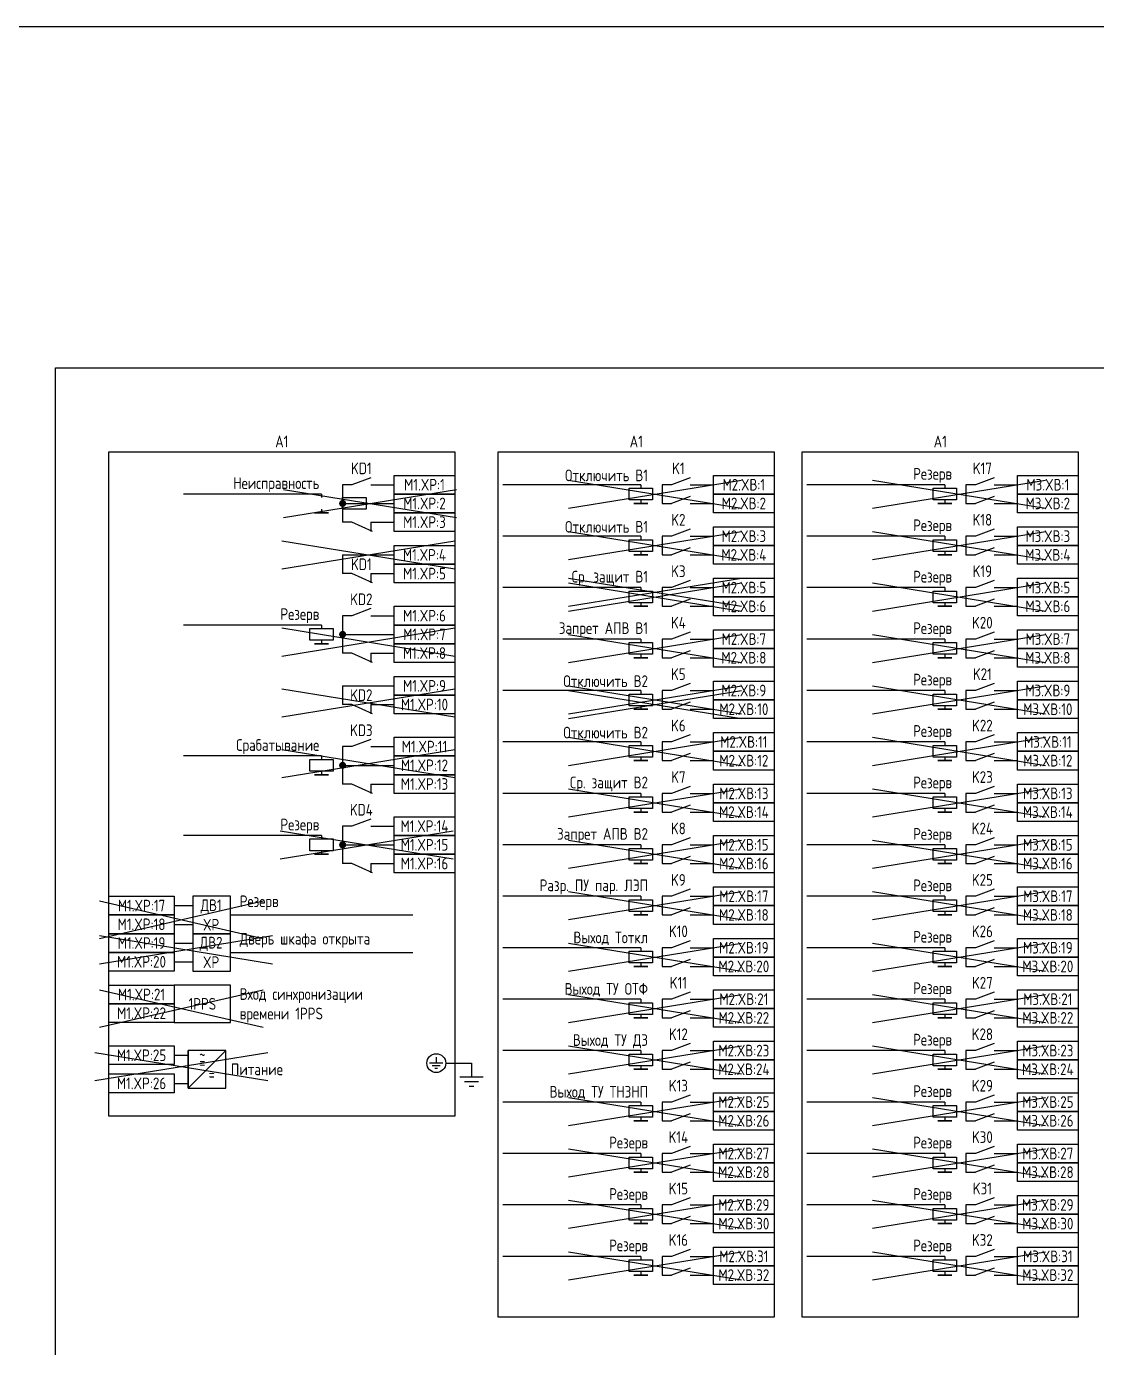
# Model space of a CAD drawing. Header units: millimetres. Extents: x -863 to 2619, y -90 to 586.
# Drawn here: x -636.2 to -407.4, y 303.5 to 586 of the extents above; entities that cross this region are included whole.
import ezdxf

# ---------------------------------------------------------------- set-up
doc = ezdxf.new("R2010")
doc.units = ezdxf.units.MM
doc.styles.add('Gost_type_A', font='GOST_A.TTF')

# ---------------------------------------------------------------- blocks, each defined once
blk = doc.blocks.new('POINT')
at = {"const_width": 0.75}
blk.add_lwpolyline([(-0.375, 0, 1), (0.375, 0, 1)], format="xyb", close=True, dxfattribs=at)

msp = doc.modelspace()

# ---------------------------------------------------------------- linework, layer by layer
at = {"ltscale": 4.32}
for p, q in [((-562.58, 489.5), (-566.58, 488)), ((-494.29, 489.5), (-498.29, 488)), ((-429.29, 489.5), (-433.29, 488)), ((-494.29, 485.5), (-498.29, 484)), ((-429.29, 485.5), (-433.29, 484)), ((-562.19, 478), (-566.58, 480)), ((-494.29, 478.5), (-498.29, 477)), ((-429.29, 478.5), (-433.29, 477)), ((-494.29, 474.5), (-498.29, 473)), ((-429.29, 474.5), (-433.29, 473)), ((-562.19, 467), (-566.58, 469)), ((-494.29, 467.5), (-498.29, 466)), ((-429.29, 467.5), (-433.29, 466)), ((-494.29, 463.5), (-498.29, 462)), ((-429.29, 463.5), (-433.29, 462)), ((-562.58, 461.5), (-566.58, 460)), ((-494.29, 456.5), (-498.29, 455)), ((-429.29, 456.5), (-433.29, 455)), ((-494.29, 452.5), (-498.29, 451)), ((-429.29, 452.5), (-433.29, 451)), ((-562.19, 450), (-566.58, 452)), ((-494.29, 445.5), (-498.29, 444)), ((-429.29, 445.5), (-433.29, 444)), ((-562.19, 439), (-566.58, 441)), ((-494.29, 441.5), (-498.29, 440)), ((-429.29, 441.5), (-433.29, 440)), ((-562.58, 433.5), (-566.58, 432)), ((-494.29, 434.5), (-498.29, 433)), ((-429.29, 434.5), (-433.29, 433)), ((-494.29, 430.5), (-498.29, 429)), ((-429.29, 430.5), (-433.29, 429)), ((-562.19, 422), (-566.58, 424)), ((-494.29, 423.5), (-498.29, 422)), ((-429.29, 423.5), (-433.29, 422)), ((-494.29, 419.5), (-498.29, 418)), ((-429.29, 419.5), (-433.29, 418)), ((-562.58, 416.5), (-566.58, 415)), ((-494.29, 412.5), (-498.29, 411)), ((-429.29, 412.5), (-433.29, 411)), ((-562.19, 405), (-566.58, 407)), ((-494.29, 408.5), (-498.29, 407)), ((-429.29, 408.5), (-433.29, 407)), ((-494.29, 401.5), (-498.29, 400)), ((-429.29, 401.5), (-433.29, 400)), ((-494.29, 397.5), (-498.29, 396)), ((-429.29, 397.5), (-433.29, 396)), ((-494.29, 390.5), (-498.29, 389)), ((-429.29, 390.5), (-433.29, 389)), ((-494.29, 386.5), (-498.29, 385)), ((-429.29, 386.5), (-433.29, 385)), ((-494.29, 379.5), (-498.29, 378)), ((-429.29, 379.5), (-433.29, 378)), ((-494.29, 375.5), (-498.29, 374)), ((-429.29, 375.5), (-433.29, 374)), ((-494.29, 368.5), (-498.29, 367)), ((-429.29, 368.5), (-433.29, 367)), ((-548.55, 365.6), (-548.55, 364.32)), ((-494.29, 364.5), (-498.29, 363)), ((-429.29, 364.5), (-433.29, 363)), ((-547.13, 364.32), (-549.98, 364.32)), ((-547.7, 363.75), (-549.41, 363.75)), ((-548.27, 363.18), (-548.84, 363.18)), ((-541.02, 364.32), (-541.02, 361.32)), ((-538.52, 361.32), (-543.52, 361.32)), ((-539.52, 360.32), (-542.52, 360.32)), ((-540.52, 359.32), (-541.52, 359.32)), ((-494.29, 357.5), (-498.29, 356)), ((-429.29, 357.5), (-433.29, 356)), ((-494.29, 353.5), (-498.29, 352)), ((-429.29, 353.5), (-433.29, 352)), ((-494.29, 346.5), (-498.29, 345)), ((-429.29, 346.5), (-433.29, 345)), ((-494.29, 342.5), (-498.29, 341)), ((-429.29, 342.5), (-433.29, 341)), ((-494.29, 335.5), (-498.29, 334)), ((-429.29, 335.5), (-433.29, 334)), ((-494.29, 331.5), (-498.29, 330)), ((-429.29, 331.5), (-433.29, 330)), ((-494.29, 324.5), (-498.29, 323)), ((-429.29, 324.5), (-433.29, 323)), ((-494.29, 320.5), (-498.29, 319)), ((-429.29, 320.5), (-433.29, 319))]:
    msp.add_line(p, q, dxfattribs=at)
at = {"color": 6}
for p, q in [((-520.29, 489), (-483.29, 483)), ((-520.29, 483), (-483.29, 489)), ((-581.21, 487), (-544.21, 481)), ((-581.21, 481), (-544.21, 487)), ((-520.29, 478), (-483.29, 472)), ((-520.29, 472), (-483.29, 478)), ((-581.58, 476), (-544.58, 470)), ((-581.58, 470), (-544.58, 476)), ((-520.29, 467), (-483.29, 461)), ((-520.29, 461), (-483.29, 467)), ((-581.58, 457.37), (-544.58, 451.37)), ((-581.58, 451.37), (-544.58, 457.37)), ((-520.29, 456), (-483.29, 450)), ((-520.29, 450), (-483.29, 456)), ((-520.29, 445), (-483.29, 439)), ((-520.29, 439), (-483.29, 445)), ((-520.29, 434), (-483.29, 428)), ((-520.29, 428), (-483.29, 434)), ((-581.58, 431.37), (-544.58, 425.37)), ((-581.58, 425.37), (-544.58, 431.37)), ((-520.29, 423), (-483.29, 417)), ((-520.29, 417), (-483.29, 423)), ((-581.96, 414), (-544.96, 408)), ((-581.96, 408), (-544.96, 414)), ((-520.29, 412), (-483.29, 406)), ((-520.29, 406), (-483.29, 412)), ((-520.29, 412), (-483.29, 406)), ((-520.29, 406), (-483.29, 412)), ((-520.29, 401), (-483.29, 395)), ((-520.29, 395), (-483.29, 401)), ((-620.58, 391.58), (-583.58, 385.58)), ((-620.58, 385.58), (-583.58, 391.58)), ((-520.29, 390), (-483.29, 384)), ((-520.29, 384), (-483.29, 390)), ((-520.29, 379), (-483.29, 373)), ((-520.29, 373), (-483.29, 379)), ((-520.29, 368), (-483.29, 362)), ((-520.29, 362), (-483.29, 368)), ((-621.58, 366.58), (-584.58, 360.58)), ((-621.58, 360.58), (-584.58, 366.58)), ((-520.29, 357), (-483.29, 351)), ((-520.29, 351), (-483.29, 357))]:
    msp.add_line(p, q, dxfattribs=at)
at = {"color": 3}
for p, q in [((-455.29, 489), (-418.29, 483)), ((-455.29, 483), (-418.29, 489)), ((-455.29, 478), (-418.29, 472)), ((-455.29, 472), (-418.29, 478)), ((-520.29, 468), (-483.29, 462)), ((-520.29, 462), (-483.29, 468)), ((-455.29, 467), (-418.29, 461)), ((-455.29, 461), (-418.29, 467)), ((-455.29, 456), (-418.29, 450)), ((-455.29, 450), (-418.29, 456)), ((-581.58, 444.37), (-544.58, 438.37)), ((-581.58, 438.37), (-544.58, 444.37)), ((-520.29, 444), (-483.29, 438)), ((-520.29, 438), (-483.29, 444)), ((-455.29, 445), (-418.29, 439)), ((-455.29, 439), (-418.29, 445)), ((-455.29, 434), (-418.29, 428)), ((-455.29, 428), (-418.29, 434)), ((-455.29, 423), (-418.29, 417)), ((-455.29, 417), (-418.29, 423)), ((-455.29, 412), (-418.29, 406)), ((-455.29, 406), (-418.29, 412)), ((-620.58, 399), (-585.58, 391)), ((-620.58, 391), (-585.58, 399)), ((-455.29, 401), (-418.29, 395)), ((-455.29, 395), (-418.29, 401)), ((-455.29, 390), (-418.29, 384)), ((-455.29, 384), (-418.29, 390)), ((-620.58, 380), (-585.58, 372)), ((-620.58, 372), (-585.58, 380)), ((-455.29, 379), (-418.29, 373)), ((-455.29, 373), (-418.29, 379)), ((-455.29, 368), (-418.29, 362)), ((-455.29, 362), (-418.29, 368)), ((-455.29, 357), (-418.29, 351)), ((-455.29, 351), (-418.29, 357)), ((-520.29, 346), (-483.29, 340)), ((-520.29, 340), (-483.29, 346)), ((-455.29, 346), (-418.29, 340)), ((-455.29, 340), (-418.29, 346)), ((-520.29, 335), (-483.29, 329)), ((-520.29, 329), (-483.29, 335)), ((-455.29, 335), (-418.29, 329)), ((-455.29, 329), (-418.29, 335)), ((-520.29, 324), (-483.29, 318)), ((-520.29, 318), (-483.29, 324)), ((-455.29, 324), (-418.29, 318)), ((-455.29, 318), (-418.29, 324))]:
    msp.add_line(p, q, dxfattribs=at)
for p, q in [((-573.08, 486), (-602.58, 486)), ((-573.08, 486), (-573.08, 485.25)), ((-504.79, 488), (-534.29, 488)), ((-504.79, 488), (-504.79, 487.25)), ((-439.79, 488), (-469.29, 488)), ((-439.79, 488), (-439.79, 487.25)), ((-504.79, 484.75), (-504.79, 484)), ((-439.79, 484.75), (-439.79, 484)), ((-573.08, 482.75), (-573.08, 482)), ((-562.58, 480), (-562.58, 478)), ((-504.79, 477), (-534.29, 477)), ((-504.79, 477), (-504.79, 476.25)), ((-439.79, 477), (-469.29, 477)), ((-439.79, 477), (-439.79, 476.25)), ((-568.58, 473), (-568.58, 469)), ((-504.79, 473.75), (-504.79, 473)), ((-439.79, 473.75), (-439.79, 473)), ((-562.58, 469), (-562.58, 467)), ((-504.79, 466), (-534.29, 466)), ((-504.79, 466), (-504.79, 465.25)), ((-439.79, 466), (-469.29, 466)), ((-439.79, 466), (-439.79, 465.25)), ((-504.79, 462.75), (-504.79, 462)), ((-439.79, 462.75), (-439.79, 462)), ((-573.08, 458), (-602.58, 458)), ((-573.08, 458), (-573.08, 457.25)), ((-504.79, 455), (-534.29, 455)), ((-504.79, 455), (-504.79, 454.25)), ((-439.79, 455), (-469.29, 455)), ((-439.79, 455), (-439.79, 454.25)), ((-573.08, 454.75), (-573.08, 454)), ((-562.58, 452), (-562.58, 450)), ((-504.79, 451.75), (-504.79, 451)), ((-439.79, 451.75), (-439.79, 451)), ((-568.58, 445), (-568.58, 441)), ((-504.79, 444), (-534.29, 444)), ((-504.79, 444), (-504.79, 443.25)), ((-439.79, 444), (-469.29, 444)), ((-439.79, 444), (-439.79, 443.25)), ((-562.58, 441), (-562.58, 439)), ((-504.79, 440.75), (-504.79, 440)), ((-439.79, 440.75), (-439.79, 440)), ((-504.79, 433), (-534.29, 433)), ((-504.79, 433), (-504.79, 432.25)), ((-439.79, 433), (-469.29, 433)), ((-439.79, 433), (-439.79, 432.25)), ((-573.08, 430), (-602.58, 430)), ((-573.08, 430), (-573.08, 429.25)), ((-504.79, 429.75), (-504.79, 429)), ((-439.79, 429.75), (-439.79, 429)), ((-573.08, 426.75), (-573.08, 426)), ((-562.58, 424), (-562.58, 422)), ((-504.79, 422), (-534.29, 422)), ((-504.79, 422), (-504.79, 421.25)), ((-439.79, 422), (-469.29, 422)), ((-439.79, 422), (-439.79, 421.25)), ((-504.79, 418.75), (-504.79, 418)), ((-439.79, 418.75), (-439.79, 418)), ((-573.08, 413), (-602.58, 413)), ((-573.08, 413), (-573.08, 412.25)), ((-573.08, 409.75), (-573.08, 409)), ((-504.79, 411), (-534.29, 411)), ((-504.79, 411), (-504.79, 410.25)), ((-439.79, 411), (-469.29, 411)), ((-439.79, 411), (-439.79, 410.25)), ((-562.58, 407), (-562.58, 405)), ((-504.79, 407.75), (-504.79, 407)), ((-439.79, 407.75), (-439.79, 407)), ((-504.79, 400), (-534.29, 400)), ((-504.79, 400), (-504.79, 399.25)), ((-439.79, 400), (-469.29, 400)), ((-439.79, 400), (-439.79, 399.25)), ((-604.58, 398), (-600.58, 398)), ((-592.58, 396), (-553.58, 396)), ((-504.79, 396.75), (-504.79, 396)), ((-439.79, 396.75), (-439.79, 396)), ((-604.58, 394), (-600.58, 394)), ((-604.58, 390), (-600.58, 390)), ((-592.58, 388), (-553.58, 388)), ((-504.79, 389), (-534.29, 389)), ((-504.79, 389), (-504.79, 388.25)), ((-439.79, 389), (-469.29, 389)), ((-439.79, 389), (-439.79, 388.25)), ((-604.58, 386), (-600.58, 386)), ((-504.79, 385.75), (-504.79, 385)), ((-439.79, 385.75), (-439.79, 385)), ((-504.79, 378), (-534.29, 378)), ((-504.79, 378), (-504.79, 377.25)), ((-439.79, 378), (-469.29, 378)), ((-439.79, 378), (-439.79, 377.25)), ((-504.79, 374.75), (-504.79, 374)), ((-439.79, 374.75), (-439.79, 374)), ((-601.58, 359), (-601.58, 367)), ((-601.58, 359), (-593.58, 367)), ((-504.79, 367), (-534.29, 367)), ((-504.79, 367), (-504.79, 366.25)), ((-439.79, 367), (-469.29, 367)), ((-439.79, 367), (-439.79, 366.25)), ((-546.53, 364.32), (-541.02, 364.32)), ((-504.79, 363.75), (-504.79, 363)), ((-439.79, 363.75), (-439.79, 363)), ((-504.79, 356), (-534.29, 356)), ((-504.79, 356), (-504.79, 355.25)), ((-439.79, 356), (-469.29, 356)), ((-439.79, 356), (-439.79, 355.25)), ((-504.79, 352.75), (-504.79, 352)), ((-439.79, 352.75), (-439.79, 352)), ((-504.79, 345), (-534.29, 345)), ((-504.79, 345), (-504.79, 344.25)), ((-439.79, 345), (-469.29, 345)), ((-439.79, 345), (-439.79, 344.25)), ((-504.79, 341.75), (-504.79, 341)), ((-439.79, 341.75), (-439.79, 341)), ((-504.79, 334), (-534.29, 334)), ((-504.79, 334), (-504.79, 333.25)), ((-439.79, 334), (-469.29, 334)), ((-439.79, 334), (-439.79, 333.25)), ((-504.79, 330.75), (-504.79, 330)), ((-439.79, 330.75), (-439.79, 330)), ((-504.79, 323), (-534.29, 323)), ((-504.79, 323), (-504.79, 322.25)), ((-439.79, 323), (-469.29, 323)), ((-439.79, 323), (-439.79, 322.25)), ((-504.79, 319.75), (-504.79, 319)), ((-439.79, 319.75), (-439.79, 319))]:
    msp.add_line(p, q)
at = {"ltscale": 1.08}
for p, q in [((-566.58, 488), (-568.58, 488)), ((-568.58, 488), (-568.58, 480)), ((-562.58, 488), (-557.58, 488)), ((-498.29, 488), (-500.29, 488)), ((-500.29, 488), (-500.29, 484)), ((-494.29, 488), (-489.29, 488)), ((-433.29, 488), (-435.29, 488)), ((-435.29, 488), (-435.29, 484)), ((-429.29, 488), (-424.29, 488)), ((-568.58, 484), (-557.58, 484)), ((-500.29, 484), (-498.29, 484)), ((-494.29, 484), (-489.29, 484)), ((-435.29, 484), (-433.29, 484)), ((-429.29, 484), (-424.29, 484)), ((-566.58, 480), (-568.58, 480)), ((-562.58, 480), (-557.58, 480)), ((-498.29, 477), (-500.29, 477)), ((-500.29, 477), (-500.29, 473)), ((-494.29, 477), (-489.29, 477)), ((-433.29, 477), (-435.29, 477)), ((-435.29, 477), (-435.29, 473)), ((-429.29, 477), (-424.29, 477)), ((-568.58, 473), (-557.58, 473)), ((-500.29, 473), (-498.29, 473)), ((-494.29, 473), (-489.29, 473)), ((-435.29, 473), (-433.29, 473)), ((-429.29, 473), (-424.29, 473)), ((-566.58, 469), (-568.58, 469)), ((-562.58, 469), (-557.58, 469)), ((-498.29, 466), (-500.29, 466)), ((-500.29, 466), (-500.29, 462)), ((-494.29, 466), (-489.29, 466)), ((-433.29, 466), (-435.29, 466)), ((-435.29, 466), (-435.29, 462)), ((-429.29, 466), (-424.29, 466)), ((-500.29, 462), (-498.29, 462)), ((-494.29, 462), (-489.29, 462)), ((-435.29, 462), (-433.29, 462)), ((-429.29, 462), (-424.29, 462)), ((-566.58, 460), (-568.58, 460)), ((-568.58, 460), (-568.58, 452)), ((-562.58, 460), (-557.58, 460)), ((-568.58, 456), (-557.58, 456)), ((-498.29, 455), (-500.29, 455)), ((-500.29, 455), (-500.29, 451)), ((-494.29, 455), (-489.29, 455)), ((-433.29, 455), (-435.29, 455)), ((-435.29, 455), (-435.29, 451)), ((-429.29, 455), (-424.29, 455)), ((-566.58, 452), (-568.58, 452)), ((-562.58, 452), (-557.58, 452)), ((-500.29, 451), (-498.29, 451)), ((-494.29, 451), (-489.29, 451)), ((-435.29, 451), (-433.29, 451)), ((-429.29, 451), (-424.29, 451)), ((-568.58, 445), (-557.58, 445)), ((-498.29, 444), (-500.29, 444)), ((-500.29, 444), (-500.29, 440)), ((-494.29, 444), (-489.29, 444)), ((-433.29, 444), (-435.29, 444)), ((-435.29, 444), (-435.29, 440)), ((-429.29, 444), (-424.29, 444)), ((-566.58, 441), (-568.58, 441)), ((-562.58, 441), (-557.58, 441)), ((-500.29, 440), (-498.29, 440)), ((-494.29, 440), (-489.29, 440)), ((-435.29, 440), (-433.29, 440)), ((-429.29, 440), (-424.29, 440)), ((-498.29, 433), (-500.29, 433)), ((-500.29, 433), (-500.29, 429)), ((-494.29, 433), (-489.29, 433)), ((-433.29, 433), (-435.29, 433)), ((-435.29, 433), (-435.29, 429)), ((-429.29, 433), (-424.29, 433)), ((-566.58, 432), (-568.58, 432)), ((-568.58, 432), (-568.58, 424)), ((-562.58, 432), (-557.58, 432)), ((-568.58, 428), (-557.58, 428)), ((-500.29, 429), (-498.29, 429)), ((-494.29, 429), (-489.29, 429)), ((-435.29, 429), (-433.29, 429)), ((-429.29, 429), (-424.29, 429)), ((-566.58, 424), (-568.58, 424)), ((-562.58, 424), (-557.58, 424)), ((-498.29, 422), (-500.29, 422)), ((-500.29, 422), (-500.29, 418)), ((-494.29, 422), (-489.29, 422)), ((-433.29, 422), (-435.29, 422)), ((-435.29, 422), (-435.29, 418)), ((-429.29, 422), (-424.29, 422)), ((-500.29, 418), (-498.29, 418)), ((-494.29, 418), (-489.29, 418)), ((-435.29, 418), (-433.29, 418)), ((-429.29, 418), (-424.29, 418)), ((-566.58, 415), (-568.58, 415)), ((-568.58, 415), (-568.58, 407)), ((-562.58, 415), (-557.58, 415)), ((-568.58, 411), (-557.58, 411)), ((-498.29, 411), (-500.29, 411)), ((-500.29, 411), (-500.29, 407)), ((-494.29, 411), (-489.29, 411)), ((-433.29, 411), (-435.29, 411)), ((-435.29, 411), (-435.29, 407)), ((-429.29, 411), (-424.29, 411)), ((-566.58, 407), (-568.58, 407)), ((-562.58, 407), (-557.58, 407)), ((-500.29, 407), (-498.29, 407)), ((-494.29, 407), (-489.29, 407)), ((-435.29, 407), (-433.29, 407)), ((-429.29, 407), (-424.29, 407)), ((-498.29, 400), (-500.29, 400)), ((-500.29, 400), (-500.29, 396)), ((-494.29, 400), (-489.29, 400)), ((-433.29, 400), (-435.29, 400)), ((-435.29, 400), (-435.29, 396)), ((-429.29, 400), (-424.29, 400)), ((-500.29, 396), (-498.29, 396)), ((-494.29, 396), (-489.29, 396)), ((-435.29, 396), (-433.29, 396)), ((-429.29, 396), (-424.29, 396)), ((-498.29, 389), (-500.29, 389)), ((-500.29, 389), (-500.29, 385)), ((-494.29, 389), (-489.29, 389)), ((-433.29, 389), (-435.29, 389)), ((-435.29, 389), (-435.29, 385)), ((-429.29, 389), (-424.29, 389)), ((-500.29, 385), (-498.29, 385)), ((-494.29, 385), (-489.29, 385)), ((-435.29, 385), (-433.29, 385)), ((-429.29, 385), (-424.29, 385)), ((-498.29, 378), (-500.29, 378)), ((-500.29, 378), (-500.29, 374)), ((-494.29, 378), (-489.29, 378)), ((-433.29, 378), (-435.29, 378)), ((-435.29, 378), (-435.29, 374)), ((-429.29, 378), (-424.29, 378)), ((-500.29, 374), (-498.29, 374)), ((-494.29, 374), (-489.29, 374)), ((-435.29, 374), (-433.29, 374)), ((-429.29, 374), (-424.29, 374)), ((-498.29, 367), (-500.29, 367)), ((-500.29, 367), (-500.29, 363)), ((-494.29, 367), (-489.29, 367)), ((-433.29, 367), (-435.29, 367)), ((-435.29, 367), (-435.29, 363)), ((-429.29, 367), (-424.29, 367)), ((-500.29, 363), (-498.29, 363)), ((-494.29, 363), (-489.29, 363)), ((-435.29, 363), (-433.29, 363)), ((-429.29, 363), (-424.29, 363)), ((-498.29, 356), (-500.29, 356)), ((-500.29, 356), (-500.29, 352)), ((-494.29, 356), (-489.29, 356)), ((-433.29, 356), (-435.29, 356)), ((-435.29, 356), (-435.29, 352)), ((-429.29, 356), (-424.29, 356)), ((-500.29, 352), (-498.29, 352)), ((-494.29, 352), (-489.29, 352)), ((-435.29, 352), (-433.29, 352)), ((-429.29, 352), (-424.29, 352)), ((-498.29, 345), (-500.29, 345)), ((-500.29, 345), (-500.29, 341)), ((-494.29, 345), (-489.29, 345)), ((-433.29, 345), (-435.29, 345)), ((-435.29, 345), (-435.29, 341)), ((-429.29, 345), (-424.29, 345)), ((-500.29, 341), (-498.29, 341)), ((-494.29, 341), (-489.29, 341)), ((-435.29, 341), (-433.29, 341)), ((-429.29, 341), (-424.29, 341)), ((-498.29, 334), (-500.29, 334)), ((-500.29, 334), (-500.29, 330)), ((-494.29, 334), (-489.29, 334)), ((-433.29, 334), (-435.29, 334)), ((-435.29, 334), (-435.29, 330)), ((-429.29, 334), (-424.29, 334)), ((-500.29, 330), (-498.29, 330)), ((-494.29, 330), (-489.29, 330)), ((-435.29, 330), (-433.29, 330)), ((-429.29, 330), (-424.29, 330)), ((-498.29, 323), (-500.29, 323)), ((-500.29, 323), (-500.29, 319)), ((-494.29, 323), (-489.29, 323)), ((-433.29, 323), (-435.29, 323)), ((-435.29, 323), (-435.29, 319)), ((-429.29, 323), (-424.29, 323)), ((-500.29, 319), (-498.29, 319)), ((-494.29, 319), (-489.29, 319)), ((-435.29, 319), (-433.29, 319)), ((-429.29, 319), (-424.29, 319))]:
    msp.add_line(p, q, dxfattribs=at)
at = {"ltscale": 4}
for p, q in [((-604.58, 366), (-601.58, 366)), ((-604.58, 360), (-601.58, 360))]:
    msp.add_line(p, q, dxfattribs=at)
for points in [[(-863, 586), (2619, 586), (2619, -90), (-863, -90)], [(-630, 513), (154.1, 513), (154.1, 297), (-630, 297)], [(-618.58, 495), (-544.58, 495), (-544.58, 353), (-618.58, 353)], [(-535.29, 495), (-476.29, 495), (-476.29, 310), (-535.29, 310)], [(-470.29, 495), (-411.29, 495), (-411.29, 310), (-470.29, 310)], [(-557.58, 490), (-544.58, 490), (-544.58, 486), (-557.58, 486)], [(-489.29, 490), (-476.29, 490), (-476.29, 486), (-489.29, 486)], [(-424.29, 490), (-411.29, 490), (-411.29, 486), (-424.29, 486)], [(-557.58, 486), (-544.58, 486), (-544.58, 482), (-557.58, 482)], [(-502.29, 487.25), (-502.29, 484.75), (-507.29, 484.75), (-507.29, 487.25)], [(-489.29, 486), (-476.29, 486), (-476.29, 482), (-489.29, 482)], [(-437.29, 487.25), (-437.29, 484.75), (-442.29, 484.75), (-442.29, 487.25)], [(-424.29, 486), (-411.29, 486), (-411.29, 482), (-424.29, 482)], [(-563.58, 485.25), (-563.58, 482.75), (-568.58, 482.75), (-568.58, 485.25)], [(-503.29, 484), (-506.29, 484)], [(-438.29, 484), (-441.29, 484)], [(-571.58, 482), (-574.58, 482)], [(-557.58, 482), (-544.58, 482), (-544.58, 478), (-557.58, 478)], [(-489.29, 479), (-476.29, 479), (-476.29, 475), (-489.29, 475)], [(-424.29, 479), (-411.29, 479), (-411.29, 475), (-424.29, 475)], [(-557.58, 475), (-544.58, 475), (-544.58, 471), (-557.58, 471)], [(-502.29, 476.25), (-502.29, 473.75), (-507.29, 473.75), (-507.29, 476.25)], [(-489.29, 475), (-476.29, 475), (-476.29, 471), (-489.29, 471)], [(-437.29, 476.25), (-437.29, 473.75), (-442.29, 473.75), (-442.29, 476.25)], [(-424.29, 475), (-411.29, 475), (-411.29, 471), (-424.29, 471)], [(-503.29, 473), (-506.29, 473)], [(-438.29, 473), (-441.29, 473)], [(-557.58, 471), (-544.58, 471), (-544.58, 467), (-557.58, 467)], [(-489.29, 468), (-476.29, 468), (-476.29, 464), (-489.29, 464)], [(-424.29, 468), (-411.29, 468), (-411.29, 464), (-424.29, 464)], [(-502.29, 465.25), (-502.29, 462.75), (-507.29, 462.75), (-507.29, 465.25)], [(-489.29, 464), (-476.29, 464), (-476.29, 460), (-489.29, 460)], [(-437.29, 465.25), (-437.29, 462.75), (-442.29, 462.75), (-442.29, 465.25)], [(-424.29, 464), (-411.29, 464), (-411.29, 460), (-424.29, 460)], [(-557.58, 462), (-544.58, 462), (-544.58, 458), (-557.58, 458)], [(-503.29, 462), (-506.29, 462)], [(-438.29, 462), (-441.29, 462)], [(-557.58, 458), (-544.58, 458), (-544.58, 454), (-557.58, 454)], [(-570.58, 457.25), (-570.58, 454.75), (-575.58, 454.75), (-575.58, 457.25)], [(-489.29, 457), (-476.29, 457), (-476.29, 453), (-489.29, 453)], [(-424.29, 457), (-411.29, 457), (-411.29, 453), (-424.29, 453)], [(-571.58, 454), (-574.58, 454)], [(-557.58, 454), (-544.58, 454), (-544.58, 450), (-557.58, 450)], [(-502.29, 454.25), (-502.29, 451.75), (-507.29, 451.75), (-507.29, 454.25)], [(-489.29, 453), (-476.29, 453), (-476.29, 449), (-489.29, 449)], [(-437.29, 454.25), (-437.29, 451.75), (-442.29, 451.75), (-442.29, 454.25)], [(-424.29, 453), (-411.29, 453), (-411.29, 449), (-424.29, 449)], [(-503.29, 451), (-506.29, 451)], [(-438.29, 451), (-441.29, 451)], [(-557.58, 447), (-544.58, 447), (-544.58, 443), (-557.58, 443)], [(-489.29, 446), (-476.29, 446), (-476.29, 442), (-489.29, 442)], [(-424.29, 446), (-411.29, 446), (-411.29, 442), (-424.29, 442)], [(-557.58, 443), (-544.58, 443), (-544.58, 439), (-557.58, 439)], [(-502.29, 443.25), (-502.29, 440.75), (-507.29, 440.75), (-507.29, 443.25)], [(-489.29, 442), (-476.29, 442), (-476.29, 438), (-489.29, 438)], [(-437.29, 443.25), (-437.29, 440.75), (-442.29, 440.75), (-442.29, 443.25)], [(-424.29, 442), (-411.29, 442), (-411.29, 438), (-424.29, 438)], [(-503.29, 440), (-506.29, 440)], [(-438.29, 440), (-441.29, 440)], [(-557.58, 434), (-544.58, 434), (-544.58, 430), (-557.58, 430)], [(-502.29, 432.25), (-502.29, 429.75), (-507.29, 429.75), (-507.29, 432.25)], [(-489.29, 435), (-476.29, 435), (-476.29, 431), (-489.29, 431)], [(-437.29, 432.25), (-437.29, 429.75), (-442.29, 429.75), (-442.29, 432.25)], [(-424.29, 435), (-411.29, 435), (-411.29, 431), (-424.29, 431)], [(-557.58, 430), (-544.58, 430), (-544.58, 426), (-557.58, 426)], [(-489.29, 431), (-476.29, 431), (-476.29, 427), (-489.29, 427)], [(-424.29, 431), (-411.29, 431), (-411.29, 427), (-424.29, 427)], [(-570.58, 429.25), (-570.58, 426.75), (-575.58, 426.75), (-575.58, 429.25)], [(-503.29, 429), (-506.29, 429)], [(-438.29, 429), (-441.29, 429)], [(-571.58, 426), (-574.58, 426)], [(-557.58, 426), (-544.58, 426), (-544.58, 422), (-557.58, 422)], [(-489.29, 424), (-476.29, 424), (-476.29, 420), (-489.29, 420)], [(-424.29, 424), (-411.29, 424), (-411.29, 420), (-424.29, 420)], [(-502.29, 421.25), (-502.29, 418.75), (-507.29, 418.75), (-507.29, 421.25)], [(-437.29, 421.25), (-437.29, 418.75), (-442.29, 418.75), (-442.29, 421.25)], [(-489.29, 420), (-476.29, 420), (-476.29, 416), (-489.29, 416)], [(-424.29, 420), (-411.29, 420), (-411.29, 416), (-424.29, 416)], [(-557.58, 417), (-544.58, 417), (-544.58, 413), (-557.58, 413)], [(-503.29, 418), (-506.29, 418)], [(-438.29, 418), (-441.29, 418)], [(-557.58, 413), (-544.58, 413), (-544.58, 409), (-557.58, 409)], [(-489.29, 413), (-476.29, 413), (-476.29, 409), (-489.29, 409)], [(-424.29, 413), (-411.29, 413), (-411.29, 409), (-424.29, 409)], [(-570.58, 412.25), (-570.58, 409.75), (-575.58, 409.75), (-575.58, 412.25)], [(-502.29, 410.25), (-502.29, 407.75), (-507.29, 407.75), (-507.29, 410.25)], [(-437.29, 410.25), (-437.29, 407.75), (-442.29, 407.75), (-442.29, 410.25)], [(-571.58, 409), (-574.58, 409)], [(-557.58, 409), (-544.58, 409), (-544.58, 405), (-557.58, 405)], [(-503.29, 407), (-506.29, 407)], [(-489.29, 409), (-476.29, 409), (-476.29, 405), (-489.29, 405)], [(-438.29, 407), (-441.29, 407)], [(-424.29, 409), (-411.29, 409), (-411.29, 405), (-424.29, 405)], [(-489.29, 402), (-476.29, 402), (-476.29, 398), (-489.29, 398)], [(-424.29, 402), (-411.29, 402), (-411.29, 398), (-424.29, 398)], [(-618.58, 400), (-604.58, 400), (-604.58, 396), (-618.58, 396)], [(-502.29, 399.25), (-502.29, 396.75), (-507.29, 396.75), (-507.29, 399.25)], [(-437.29, 399.25), (-437.29, 396.75), (-442.29, 396.75), (-442.29, 399.25)], [(-618.58, 396), (-604.58, 396), (-604.58, 392), (-618.58, 392)], [(-503.29, 396), (-506.29, 396)], [(-489.29, 398), (-476.29, 398), (-476.29, 394), (-489.29, 394)], [(-438.29, 396), (-441.29, 396)], [(-424.29, 398), (-411.29, 398), (-411.29, 394), (-424.29, 394)], [(-618.58, 392), (-604.58, 392), (-604.58, 388), (-618.58, 388)], [(-489.29, 391), (-476.29, 391), (-476.29, 387), (-489.29, 387)], [(-424.29, 391), (-411.29, 391), (-411.29, 387), (-424.29, 387)], [(-618.58, 388), (-604.58, 388), (-604.58, 384), (-618.58, 384)], [(-502.29, 388.25), (-502.29, 385.75), (-507.29, 385.75), (-507.29, 388.25)], [(-437.29, 388.25), (-437.29, 385.75), (-442.29, 385.75), (-442.29, 388.25)], [(-503.29, 385), (-506.29, 385)], [(-489.29, 387), (-476.29, 387), (-476.29, 383), (-489.29, 383)], [(-438.29, 385), (-441.29, 385)], [(-424.29, 387), (-411.29, 387), (-411.29, 383), (-424.29, 383)], [(-618.58, 381), (-604.58, 381), (-604.58, 377), (-618.58, 377)], [(-489.29, 380), (-476.29, 380), (-476.29, 376), (-489.29, 376)], [(-424.29, 380), (-411.29, 380), (-411.29, 376), (-424.29, 376)], [(-618.58, 377), (-604.58, 377), (-604.58, 373), (-618.58, 373)], [(-502.29, 377.25), (-502.29, 374.75), (-507.29, 374.75), (-507.29, 377.25)], [(-489.29, 376), (-476.29, 376), (-476.29, 372), (-489.29, 372)], [(-437.29, 377.25), (-437.29, 374.75), (-442.29, 374.75), (-442.29, 377.25)], [(-424.29, 376), (-411.29, 376), (-411.29, 372), (-424.29, 372)], [(-503.29, 374), (-506.29, 374)], [(-438.29, 374), (-441.29, 374)], [(-618.58, 368), (-604.58, 368), (-604.58, 364), (-618.58, 364)], [(-489.29, 369), (-476.29, 369), (-476.29, 365), (-489.29, 365)], [(-424.29, 369), (-411.29, 369), (-411.29, 365), (-424.29, 365)], [(-502.29, 366.25), (-502.29, 363.75), (-507.29, 363.75), (-507.29, 366.25)], [(-489.29, 365), (-476.29, 365), (-476.29, 361), (-489.29, 361)], [(-437.29, 366.25), (-437.29, 363.75), (-442.29, 363.75), (-442.29, 366.25)], [(-424.29, 365), (-411.29, 365), (-411.29, 361), (-424.29, 361)], [(-618.58, 362), (-604.58, 362), (-604.58, 358), (-618.58, 358)], [(-503.29, 363), (-506.29, 363)], [(-438.29, 363), (-441.29, 363)], [(-489.29, 358), (-476.29, 358), (-476.29, 354), (-489.29, 354)], [(-424.29, 358), (-411.29, 358), (-411.29, 354), (-424.29, 354)], [(-502.29, 355.25), (-502.29, 352.75), (-507.29, 352.75), (-507.29, 355.25)], [(-489.29, 354), (-476.29, 354), (-476.29, 350), (-489.29, 350)], [(-437.29, 355.25), (-437.29, 352.75), (-442.29, 352.75), (-442.29, 355.25)], [(-424.29, 354), (-411.29, 354), (-411.29, 350), (-424.29, 350)], [(-503.29, 352), (-506.29, 352)], [(-438.29, 352), (-441.29, 352)], [(-489.29, 347), (-476.29, 347), (-476.29, 343), (-489.29, 343)], [(-424.29, 347), (-411.29, 347), (-411.29, 343), (-424.29, 343)], [(-502.29, 344.25), (-502.29, 341.75), (-507.29, 341.75), (-507.29, 344.25)], [(-489.29, 343), (-476.29, 343), (-476.29, 339), (-489.29, 339)], [(-437.29, 344.25), (-437.29, 341.75), (-442.29, 341.75), (-442.29, 344.25)], [(-424.29, 343), (-411.29, 343), (-411.29, 339), (-424.29, 339)], [(-503.29, 341), (-506.29, 341)], [(-438.29, 341), (-441.29, 341)], [(-489.29, 336), (-476.29, 336), (-476.29, 332), (-489.29, 332)], [(-424.29, 336), (-411.29, 336), (-411.29, 332), (-424.29, 332)], [(-502.29, 333.25), (-502.29, 330.75), (-507.29, 330.75), (-507.29, 333.25)], [(-489.29, 332), (-476.29, 332), (-476.29, 328), (-489.29, 328)], [(-437.29, 333.25), (-437.29, 330.75), (-442.29, 330.75), (-442.29, 333.25)], [(-424.29, 332), (-411.29, 332), (-411.29, 328), (-424.29, 328)], [(-503.29, 330), (-506.29, 330)], [(-438.29, 330), (-441.29, 330)], [(-489.29, 325), (-476.29, 325), (-476.29, 321), (-489.29, 321)], [(-424.29, 325), (-411.29, 325), (-411.29, 321), (-424.29, 321)], [(-502.29, 322.25), (-502.29, 319.75), (-507.29, 319.75), (-507.29, 322.25)], [(-437.29, 322.25), (-437.29, 319.75), (-442.29, 319.75), (-442.29, 322.25)], [(-489.29, 321), (-476.29, 321), (-476.29, 317), (-489.29, 317)], [(-424.29, 321), (-411.29, 321), (-411.29, 317), (-424.29, 317)], [(-503.29, 319), (-506.29, 319)], [(-438.29, 319), (-441.29, 319)]]:
    msp.add_lwpolyline(points, close=True)
for points in [[(-600.58, 392), (-592.58, 392), (-592.58, 400), (-600.58, 400)], [(-600.58, 384), (-592.58, 384), (-592.58, 392), (-600.58, 392)], [(-604.58, 373), (-592.58, 373), (-592.58, 381), (-604.58, 381)], [(-601.58, 359), (-593.58, 359), (-593.58, 367), (-601.58, 367)]]:
    msp.add_lwpolyline(points, close=True, dxfattribs=at)
msp.add_circle((-548.55, 364.32), 2.02)

# ---------------------------------------------------------------- block references
for p in [(-568.58, 484), (-568.58, 456), (-568.58, 428), (-568.58, 411)]:
    msp.add_blockref('POINT', p)

# ---------------------------------------------------------------- texts
at = {"char_height": 2.5, "style": 'Gost_type_A'}
for s, insert, width, attachment_point, line_spacing_factor in [('A1', (-581.58, 496), 74.0002, 8, 0.9), ('A1', (-505.79, 496), 59, 8, 0.9), ('A1', (-440.79, 496), 59, 8, 0.9), ('Неисправность', (-573.58, 488), 37, 6, 0.8), ('Резерв', (-573.58, 460), 37, 6, 0.8), ('Срабатывание', (-573.58, 432), 37, 6, 0.8), ('Резерв', (-573.58, 415), 37, 6, 0.8)]:
    msp.add_mtext(s, dxfattribs=dict(at, insert=insert, width=width, attachment_point=attachment_point, line_spacing_factor=line_spacing_factor))
for s, insert, width, attachment_point in [('KD1', (-564.58, 491.5), 8, 5), ('K1', (-496.79, 491.5), 5, 5), ('Резерв', (-438.29, 490), 31.0015, 6), ('K17', (-431.79, 491.5), 5, 5), ('M1.XP:1', (-551.08, 488), 13, 5), ('Отключить В1', (-503.29, 490), 31.0015, 6), ('M2.XВ:1', (-482.79, 488), 13, 5), ('M3.XВ:1', (-417.79, 488), 13, 5), ('M1.XP:2', (-551.08, 484), 13, 5), ('M2.XВ:2', (-482.79, 484), 13, 5), ('M3.XВ:2', (-417.79, 484), 13, 5), ('M1.XP:3', (-551.08, 480), 13, 5), ('Отключить В1', (-503.29, 479), 31.0015, 6), ('K2', (-496.79, 480.5), 5, 5), ('Резерв', (-438.29, 479), 31.0015, 6), ('K18', (-431.79, 480.5), 5, 5), ('M2.XВ:3', (-482.79, 477), 13, 5), ('M3.XВ:3', (-417.79, 477), 13, 5), ('KD1', (-564.58, 471), 8, 5), ('M1.XP:4', (-551.08, 473), 13, 5), ('M2.XВ:4', (-482.79, 473), 13, 5), ('M3.XВ:4', (-417.79, 473), 13, 5), ('M1.XP:5', (-551.08, 469), 13, 5), ('Ср. защит В1', (-503.29, 468), 31.0015, 6), ('K3', (-496.79, 469.5), 5, 5), ('Резерв', (-438.29, 468), 31.0015, 6), ('K19', (-431.79, 469.5), 5, 5), ('M2.XВ:5', (-482.79, 466), 13, 5), ('M3.XВ:5', (-417.79, 466), 13, 5), ('KD2', (-564.58, 463.5), 8, 5), ('M1.XP:6', (-551.08, 460), 13, 5), ('M2.XВ:6', (-482.79, 462), 13, 5), ('M3.XВ:6', (-417.79, 462), 13, 5), ('Запрет АПВ В1', (-503.29, 457), 31.0015, 6), ('K4', (-496.79, 458.5), 5, 5), ('Резерв', (-438.29, 457), 31.0015, 6), ('K20', (-431.79, 458.5), 5, 5), ('M1.XP:7', (-551.08, 456), 13, 5), ('M2.XВ:7', (-482.79, 455), 13, 5), ('M3.XВ:7', (-417.79, 455), 13, 5), ('M1.XP:8', (-551.08, 452), 13, 5), ('M2.XВ:8', (-482.79, 451), 13, 5), ('M3.XВ:8', (-417.79, 451), 13, 5), ('Отключить В2', (-503.29, 446), 31.0015, 6), ('K5', (-496.79, 447.5), 5, 5), ('Резерв', (-438.29, 446), 31.0015, 6), ('K21', (-431.79, 447.5), 5, 5), ('KD2', (-564.58, 443), 8, 5), ('M1.XP:9', (-551.08, 445), 13, 5), ('M2.XВ:9', (-482.79, 444), 13, 5), ('M3.XВ:9', (-417.79, 444), 13, 5), ('M1.XP:10', (-551.08, 441), 13, 5), ('M2.XВ:10', (-482.79, 440), 13, 5), ('M3.XВ:10', (-417.79, 440), 13, 5), ('KD3', (-564.58, 435.5), 8, 5), ('Отключить В2', (-503.29, 435), 31.0015, 6), ('K6', (-496.79, 436.5), 5, 5), ('Резерв', (-438.29, 435), 31.0015, 6), ('K22', (-431.79, 436.5), 5, 5), ('M1.XP:11', (-551.08, 432), 13, 5), ('M2.XВ:11', (-482.79, 433), 13, 5), ('M3.XВ:11', (-417.79, 433), 13, 5), ('M2.XВ:12', (-482.79, 429), 13, 5), ('M3.XВ:12', (-417.79, 429), 13, 5), ('M1.XP:12', (-551.08, 428), 13, 5), ('K7', (-496.79, 425.5), 5, 5), ('K23', (-431.79, 425.5), 5, 5), ('M1.XP:13', (-551.08, 424), 13, 5), ('Ср. защит В2', (-503.29, 424), 31.0015, 6), ('Резерв', (-438.29, 424), 31.0015, 6), ('M2.XВ:13', (-482.79, 422), 13, 5), ('M3.XВ:13', (-417.79, 422), 13, 5), ('KD4', (-564.58, 418.5), 8, 5), ('M2.XВ:14', (-482.79, 418), 13, 5), ('M3.XВ:14', (-417.79, 418), 13, 5), ('M1.XP:14', (-551.08, 415), 13, 5), ('K8', (-496.79, 414.5), 5, 5), ('K24', (-431.79, 414.5), 5, 5), ('Запрет АПВ В2', (-503.29, 413), 31.0015, 6), ('Резерв', (-438.29, 413), 31.0015, 6), ('M1.XP:15', (-551.08, 411), 13, 5), ('M2.XВ:15', (-482.79, 411), 13, 5), ('M3.XВ:15', (-417.79, 411), 13, 5), ('M1.XP:16', (-551.08, 407), 13, 5), ('M2.XВ:16', (-482.79, 407), 13, 5), ('M3.XВ:16', (-417.79, 407), 13, 5), ('K9', (-496.79, 403.5), 5, 5), ('K25', (-431.79, 403.5), 5, 5), ('Разр. ПУ пар. ЛЭП', (-503.29, 402), 31.0015, 6), ('M2.XВ:17', (-482.79, 400), 13, 5), ('Резерв', (-438.29, 402), 31.0015, 6), ('M3.XВ:17', (-417.79, 400), 13, 5), ('M1.XP:17', (-611.58, 398), 14, 5), ('ДВ1 XP', (-596.7, 396), 7.7588, 5), ('Резерв', (-590.58, 397), 27.8465, 7), ('M2.XВ:18', (-482.79, 396), 13, 5), ('M3.XВ:18', (-417.79, 396), 13, 5), ('M1.XP:18', (-611.58, 394), 14, 5), ('K10', (-496.79, 392.5), 5, 5), ('K26', (-431.79, 392.5), 5, 5), ('M1.XP:19', (-611.58, 390), 14, 5), ('ДВ2 XP', (-596.7, 388), 7.7588, 5), ('Дверь шкафа открыта', (-590.58, 389), 35.9749, 7), ('Выход Тоткл', (-503.29, 391), 31.0015, 6), ('M2.XВ:19', (-482.79, 389), 13, 5), ('Резерв', (-438.29, 391), 31.0015, 6), ('M3.XВ:19', (-417.79, 389), 13, 5), ('M1.XP:20', (-611.58, 386), 14, 5), ('M2.XВ:20', (-482.79, 385), 13, 5), ('M3.XВ:20', (-417.79, 385), 13, 5), ('Выход ТУ ОТФ', (-503.29, 380), 31.0015, 6), ('K11', (-496.79, 381.5), 5, 5), ('Резерв', (-438.29, 380), 31.0015, 6), ('K27', (-431.79, 381.5), 5, 5), ('M1.XP:21', (-611.58, 379), 14, 5), ('Вход синхронизации\\Pвремени 1PPS', (-590.58, 373), 35.9749, 7), ('M2.XВ:21', (-482.79, 378), 13, 5), ('M3.XВ:21', (-417.79, 378), 13, 5), ('M1.XP:22', (-611.58, 375), 14, 5), ('1PPS', (-598.58, 377), 12, 5), ('M2.XВ:22', (-482.79, 374), 13, 5), ('M3.XВ:22', (-417.79, 374), 13, 5), ('Выход ТУ ДЗ', (-503.29, 369), 31.0015, 6), ('K12', (-496.79, 370.5), 5, 5), ('Резерв', (-438.29, 369), 31.0015, 6), ('K28', (-431.79, 370.5), 5, 5), ('M2.XВ:23', (-482.79, 367), 13, 5), ('M3.XВ:23', (-417.79, 367), 13, 5), ('M1.XP:25', (-611.58, 366), 13.9956, 5), ('~', (-598.58, 366.03), 2.7, 5), ('=', (-598.58, 364.53), 6, 5), ('=', (-596.58, 362), 6, 5), ('Питание', (-586.91, 362.99), 11.3452, 5), ('M2.XВ:24', (-482.79, 363), 13, 5), ('M3.XВ:24', (-417.79, 363), 13, 5), ('M1.XP:26', (-611.58, 360), 13.9956, 5), ('Выход ТУ ТНЗНП', (-503.29, 358), 31.0015, 6), ('K13', (-496.79, 359.5), 5, 5), ('Резерв', (-438.29, 358), 31.0015, 6), ('K29', (-431.79, 359.5), 5, 5), ('M2.XВ:25', (-482.79, 356), 13, 5), ('M3.XВ:25', (-417.79, 356), 13, 5), ('M2.XВ:26', (-482.79, 352), 13, 5), ('M3.XВ:26', (-417.79, 352), 13, 5), ('Резерв', (-503.29, 347), 31.0015, 6), ('K14', (-496.79, 348.5), 5, 5), ('Резерв', (-438.29, 347), 31.0015, 6), ('K30', (-431.79, 348.5), 5, 5), ('M2.XВ:27', (-482.79, 345), 13, 5), ('M3.XВ:27', (-417.79, 345), 13, 5), ('M2.XВ:28', (-482.79, 341), 13, 5), ('M3.XВ:28', (-417.79, 341), 13, 5), ('Резерв', (-503.29, 336), 31.0015, 6), ('K15', (-496.79, 337.5), 5, 5), ('Резерв', (-438.29, 336), 31.0015, 6), ('K31', (-431.79, 337.5), 5, 5), ('M2.XВ:29', (-482.79, 334), 13, 5), ('M3.XВ:29', (-417.79, 334), 13, 5), ('M2.XВ:30', (-482.79, 330), 13, 5), ('M3.XВ:30', (-417.79, 330), 13, 5), ('K16', (-496.79, 326.5), 5, 5), ('K32', (-431.79, 326.5), 5, 5), ('Резерв', (-503.29, 325), 31.0015, 6), ('Резерв', (-438.29, 325), 31.0015, 6), ('M2.XВ:31', (-482.79, 323), 13, 5), ('M3.XВ:31', (-417.79, 323), 13, 5), ('M2.XВ:32', (-482.79, 319), 13, 5), ('M3.XВ:32', (-417.79, 319), 13, 5)]:
    msp.add_mtext(s, dxfattribs=dict(at, insert=insert, width=width, attachment_point=attachment_point))

doc.saveas('drawing.dxf')
